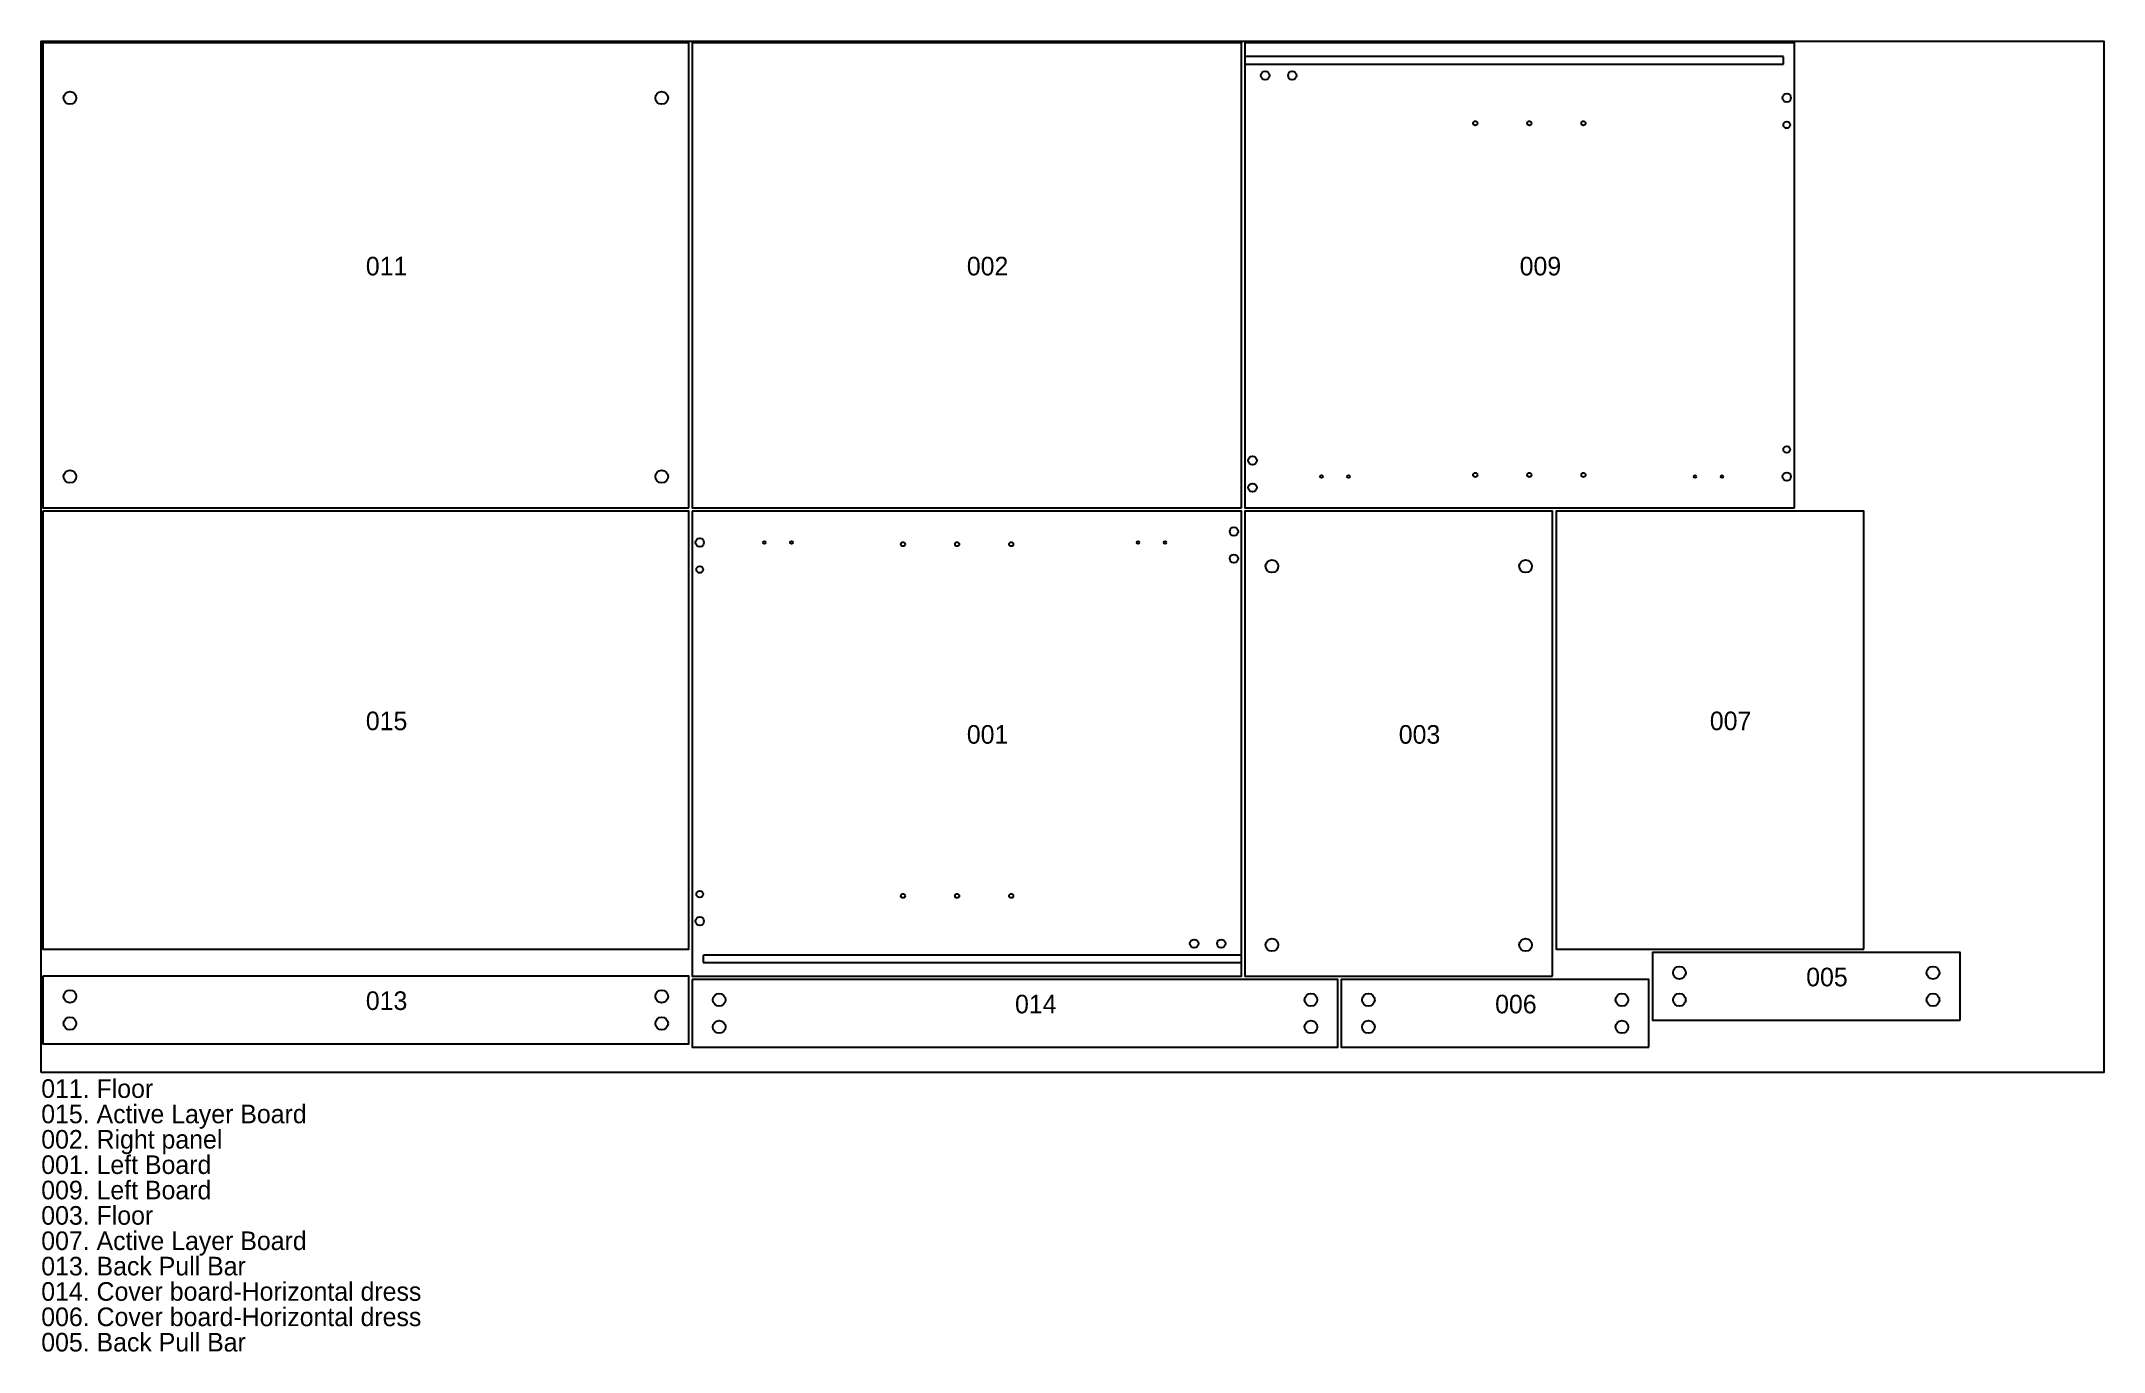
# Model space of a CAD drawing. Extents: x 0 to 2440, y -330 to 1220.
import ezdxf

# ---------------------------------------------------------------- set-up
doc = ezdxf.new("R2010")
doc.units = 0
doc.linetypes.add('DASHED', pattern=[0.75, 0.5, -0.25])

msp = doc.modelspace()

# ---------------------------------------------------------------- linework, layer by layer
at = {"layer": 'CUTTING_LINES', "color": 91}
for points in [[(766, 668.0001), (766, 1218.0001), (2, 1218.0001), (2, 668.0001), (766, 668.0001)], [(1420, 668.0001), (1420, 1218.0001), (770, 1218.0001), (770, 668.0001), (1420, 668.0001)], [(2074, 668.0001), (2074, 1218.0001), (1424, 1218.0001), (1424, 668.0001), (2074, 668.0001)], [(2, 664.0001), (2, 146.0001), (766, 146.0001), (766, 664.0001), (2, 664.0001)], [(770, 664.0001), (770, 114.0001), (1420, 114.0001), (1420, 664.0001), (770, 664.0001)], [(1788, 114.0002), (1788, 664.0002), (1424, 664.0002), (1424, 114.0002), (1788, 114.0002)], [(2156, 146.0002), (2156, 664.0002), (1792, 664.0002), (1792, 146.0002), (2156, 146.0002)], [(2270, 62.0003), (2270, 142.0003), (1906, 142.0003), (1906, 62.0003), (2270, 62.0003)], [(2, 114.0001), (2, 34.0001), (766, 34.0001), (766, 114.0001), (2, 114.0001)], [(770, 110.0001), (770, 30.0001), (1534, 30.0001), (1534, 110.0001), (770, 110.0001)], [(1902, 30.0003), (1902, 110.0003), (1538, 110.0003), (1538, 30.0003), (1902, 30.0003)]]:
    msp.add_lwpolyline(points, dxfattribs=at)
at = {"layer": 'GROOVES__depth_5', "color": 30, "linetype": 'DASHED'}
for points in [[(1424, 1193.0001), (2061, 1193.0001), (2061, 1202.0001), (1424, 1202.0001), (1424, 1193.0001)], [(1420, 139.0001), (783, 139.0001), (783, 130.0001), (1420, 130.0001), (1420, 139.0001)]]:
    msp.add_lwpolyline(points, dxfattribs=at)
at = {"layer": 'HOLES_diameter_10_depth_12', "color": 8}
for centre in [(1448, 1179.5001), (1480, 1179.5001), (2065, 1153.0001), (1433, 724.0001), (2065, 705.0001), (1433, 692.0001), (1411, 640.0001), (779, 627.0001), (1411, 608.0001), (779, 179.0001), (1364, 152.5001), (1396, 152.5001)]:
    msp.add_circle(centre, 5, dxfattribs=at)
at = {"layer": 'HOLES_diameter_15_depth_14', "color": 8}
for centre in [(34, 1153.0001), (734, 1153.0001), (34, 705.0001), (734, 705.0001), (1456, 599.0002), (1756, 599.0002), (1456, 151.0002), (1756, 151.0002), (1938, 118.0003), (2238, 118.0003), (34, 90.0001), (734, 90.0001), (802, 86.0001), (1502, 86.0001), (1570, 86.0003), (1870, 86.0003), (1938, 86.0003), (2238, 86.0003), (34, 58.0001), (734, 58.0001), (802, 54.0001), (1502, 54.0001), (1570, 54.0003), (1870, 54.0003)]:
    msp.add_circle(centre, 7.5, dxfattribs=at)
at = {"layer": 'HOLES_diameter_3_depth_3', "color": 8}
for centre in [(1514.5, 705.0001), (1546.5, 705.0001), (1956.5, 705.0001), (1988.5, 705.0001), (855.5, 627.0001), (887.5, 627.0001), (1297.5, 627.0001), (1329.5, 627.0001)]:
    msp.add_circle(centre, 1.5, dxfattribs=at)
at = {"layer": 'HOLES_diameter_5_depth_10', "color": 8}
for centre in [(1696.5, 1123.0001), (1760.5, 1123.0001), (1824.5, 1123.0001), (1696.5, 707.0001), (1760.5, 707.0001), (1824.5, 707.0001), (1019.5, 625.0001), (1083.5, 625.0001), (1147.5, 625.0001), (1019.5, 209.0001), (1083.5, 209.0001), (1147.5, 209.0001)]:
    msp.add_circle(centre, 2.5, dxfattribs=at)
at = {"layer": 'HOLES_diameter_8_depth_11', "color": 8}
for centre in [(2065, 1121.0001), (2065, 737.0001), (779, 595.0001), (779, 211.0001)]:
    msp.add_circle(centre, 4, dxfattribs=at)
at = {"layer": 'SHEET_BORDER', "color": 14}
msp.add_lwpolyline([(0, 0), (0, 1220), (2440, 1220), (2440, 0), (0, 0)], dxfattribs=at)

# ---------------------------------------------------------------- texts
at = {"layer": 'TEXT'}
for s, p in [('011', (384, 943.0001)), ('002', (1095, 943.0001)), ('009', (1749, 943.0001)), ('015', (384, 405.0001)), ('007', (1974, 405.0002)), ('001', (1095, 389.0001)), ('003', (1606, 389.0002)), ('005', (2088, 102.0003)), ('013', (384, 74.0001)), ('014', (1152, 70.0001)), ('006', (1720, 70.0003)), ('011. Floor', (0, -30)), ('015. Active Layer Board', (0, -60)), ('002. Right panel', (0, -90)), ('001. Left Board', (0, -120)), ('009. Left Board', (0, -150)), ('003. Floor', (0, -180)), ('007. Active Layer Board', (0, -210)), ('013. Back Pull Bar', (0, -240)), ('014. Cover board-Horizontal dress', (0, -270)), ('006. Cover board-Horizontal dress', (0, -300)), ('005. Back Pull Bar', (0, -330))]:
    msp.add_text(s, height=22, dxfattribs=at).set_placement(p)

doc.saveas('drawing.dxf')
